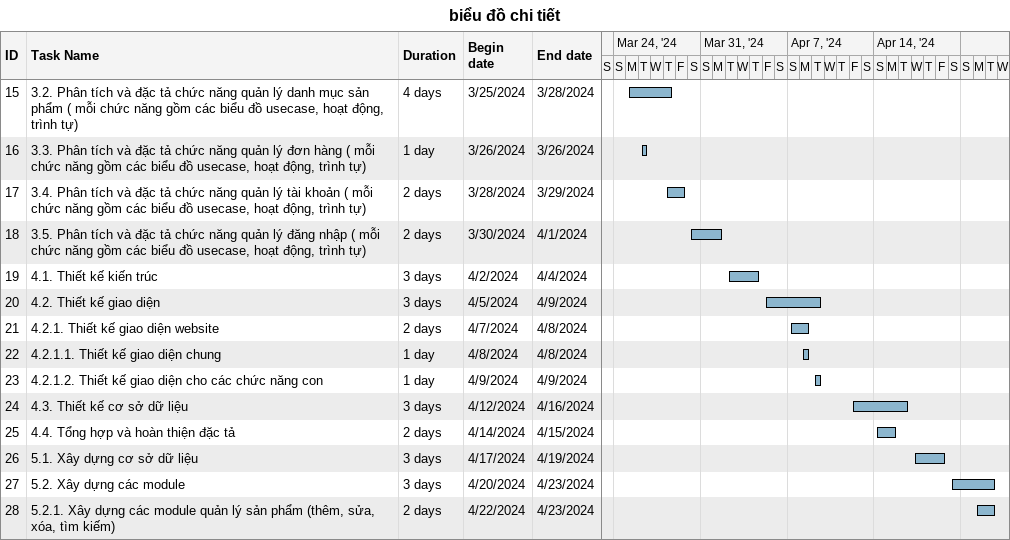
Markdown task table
biểu đồ chi tiết

| ID | Task | Duration | Start | Finish |
|---|---|---|---|---|
| 15 | 3.2. Phân tích và đặc tả chức năng quản lý danh mục sản phẩm ( mỗi chức năng gồm các biểu đồ usecase, hoạt động, trình tự) | 4d | 2024-03-25 | 2024-03-28 |
| 16 | 3.3. Phân tích và đặc tả chức năng quản lý đơn hàng ( mỗi chức năng gồm các biểu đồ usecase, hoạt động, trình tự) | 1d | 2024-03-26 | 2024-03-26 |
| 17 | 3.4. Phân tích và đặc tả chức năng quản lý tài khoản ( mỗi chức năng gồm các biểu đồ usecase, hoạt động, trình tự) | 2d | 2024-03-28 | 2024-03-29 |
| 18 | 3.5. Phân tích và đặc tả chức năng quản lý đăng nhập ( mỗi chức năng gồm các biểu đồ usecase, hoạt động, trình tự) | 2d | 2024-03-30 | 2024-04-01 |
| 19 | 4.1. Thiết kế kiến trúc | 3d | 2024-04-02 | 2024-04-04 |
| 20 | 4.2. Thiết kế giao diện | 3d | 2024-04-05 | 2024-04-09 |
| 21 | 4.2.1. Thiết kế giao diện website | 2d | 2024-04-07 | 2024-04-08 |
| 22 | 4.2.1.1. Thiết kế giao diện chung | 1d | 2024-04-08 | 2024-04-08 |
| 23 | 4.2.1.2. Thiết kế giao diện cho các chức năng con | 1d | 2024-04-09 | 2024-04-09 |
| 24 | 4.3. Thiết kế cơ sở dữ liệu | 3d | 2024-04-12 | 2024-04-16 |
| 25 | 4.4. Tổng hợp và hoàn thiện đặc tả | 2d | 2024-04-14 | 2024-04-15 |
| 26 | 5.1. Xây dựng cơ sở dữ liệu | 3d | 2024-04-17 | 2024-04-19 |
| 27 | 5.2. Xây dựng các module | 3d | 2024-04-20 | 2024-04-23 |
| 28 | 5.2.1. Xây dựng các module quản lý sản phẩm (thêm, sửa, xóa, tìm kiếm) | 2d | 2024-04-22 | 2024-04-23 |
